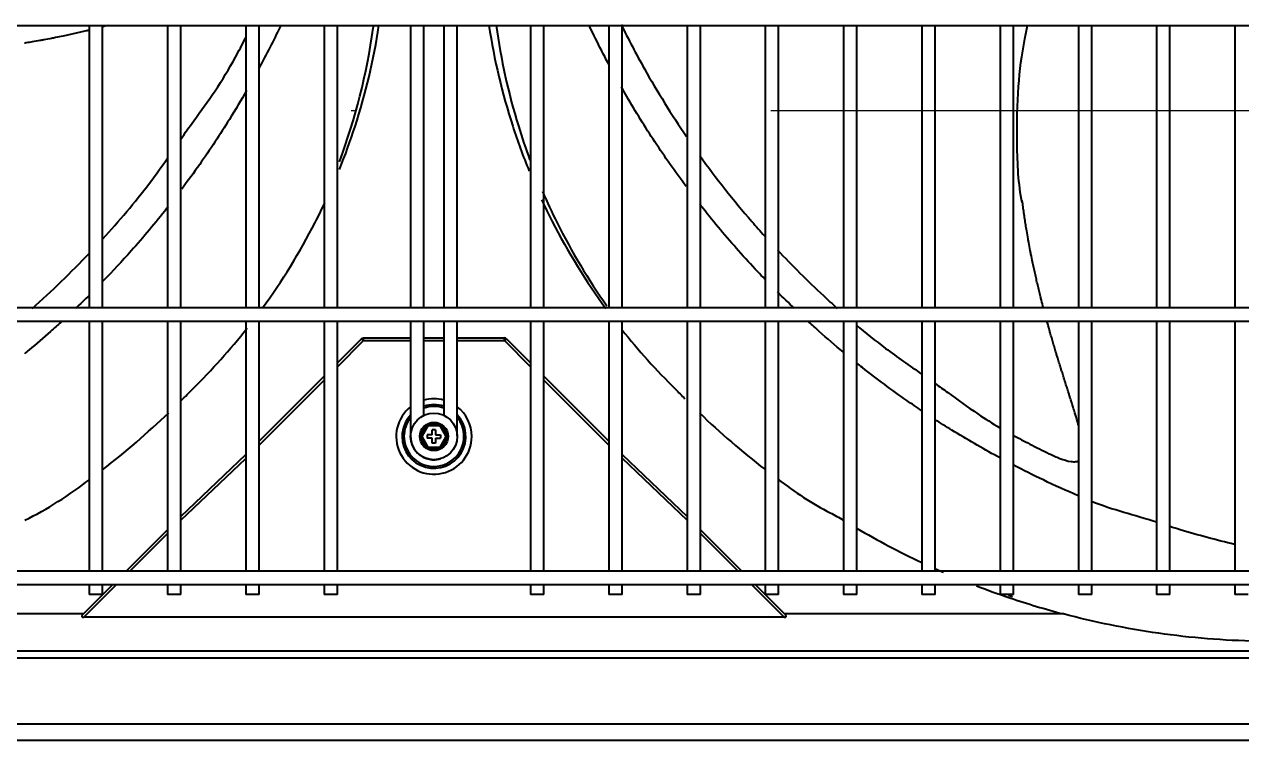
# Model space of a CAD drawing. Extents: x 58467 to 79089, y -33726 to -17391.
# Drawn here: x 72324.91 to 72361.45, y -19757.97 to -19736.47 of the extents above; entities that cross this region are included whole.
import ezdxf
from ezdxf.enums import TextEntityAlignment as Align

# ---------------------------------------------------------------- set-up
doc = ezdxf.new("R2010")
doc.units = 0
doc.header["$LTSCALE"] = 100
doc.linetypes.add('DASHDOT2', pattern=[0.5, 0.25, -0.125, 0, -0.125])
doc.layers.add('+ENTE-ST-DOSEME USTU KONDDRENAJ', color=110, linetype='DOSEMEUSTUKONDENSDRENAJ_LINE', lineweight=40)
doc.layers.add('BA_axis', color=5, linetype='DASHDOT2')
doc.styles.add('text1', font='arial.ttf', dxfattribs={"height": 20})
doc.linetypes.add('DOSEMEUSTUKONDENSDRENAJ_LINE', pattern='A,300,-40,["CD",Standard,S=15,R=0,X=-35,Y=-7.5],0', length=340)

# ---------------------------------------------------------------- blocks, each defined once
blk = doc.blocks.new('*U176')
blk.add_line((0, 0), (0, -696))
at = {"linetype": 'Continuous', "style": 'text1'}
blk.add_attdef('1', text='', height=40, dxfattribs=at).set_placement((0, 38), align=Align.MIDDLE)
blk = doc.blocks.new('AXIS')
at = {"layer": 'BA_axis', "xscale": -1, "rotation": 270}
blk.add_blockref('*U176', (4176.09, -32187.267), dxfattribs=at)
blk = doc.blocks.new('4. KAT SOL')
at = {"color": 3}
for p, q in [((54065.897, -32437.586, -3.539), (54184.259, -32437.586, -3.539)), ((54114.662, -32437.585, -3.539), (54114.662, -32446.064, -3.539)), ((54115.062, -32446.064, -3.539), (54115.062, -32437.585, -3.539)), ((54117.012, -32437.585, -3.539), (54117.012, -32446.064, -3.539)), ((54117.412, -32446.064, -3.539), (54117.412, -32437.585, -3.539)), ((54119.362, -32437.585, -3.539), (54119.362, -32446.064, -3.539)), ((54119.762, -32446.064, -3.539), (54119.762, -32437.585, -3.539)), ((54121.711, -32437.585, -3.539), (54121.711, -32446.064, -3.539)), ((54122.111, -32446.064, -3.539), (54122.111, -32437.585, -3.539)), ((54124.311, -32437.586, -3.539), (54124.311, -32446.064, -3.539)), ((54124.711, -32446.064, -3.539), (54124.711, -32437.586, -3.539)), ((54125.311, -32437.586, -3.539), (54125.311, -32446.064, -3.539)), ((54125.711, -32446.064, -3.539), (54125.711, -32437.586, -3.539)), ((54127.91, -32437.585, -3.539), (54127.91, -32446.064, -3.539)), ((54128.31, -32446.064, -3.539), (54128.31, -32437.585, -3.539)), ((54130.26, -32437.585, -3.539), (54130.26, -32446.064, -3.539)), ((54130.66, -32446.064, -3.539), (54130.66, -32437.585, -3.539)), ((54132.61, -32437.585, -3.539), (54132.61, -32446.064, -3.539)), ((54133.01, -32446.064, -3.539), (54133.01, -32437.585, -3.539)), ((54134.959, -32437.585, -3.539), (54134.959, -32446.064, -3.539)), ((54135.359, -32446.064, -3.539), (54135.359, -32437.585, -3.539)), ((54137.309, -32437.585, -3.539), (54137.309, -32446.064, -3.539)), ((54137.709, -32446.064, -3.539), (54137.709, -32437.585, -3.539)), ((54139.658, -32437.585, -3.539), (54139.658, -32446.064, -3.539)), ((54140.058, -32446.064, -3.539), (54140.058, -32437.585, -3.539)), ((54142.008, -32437.585, -3.539), (54142.008, -32446.064, -3.539)), ((54142.408, -32446.064, -3.539), (54142.408, -32437.585, -3.539)), ((54144.358, -32437.585, -3.539), (54144.358, -32446.064, -3.539)), ((54144.758, -32446.064, -3.539), (54144.758, -32437.585, -3.539)), ((54146.707, -32437.585, -3.539), (54146.707, -32446.064, -3.539)), ((54147.107, -32446.064, -3.539), (54147.107, -32437.585, -3.539)), ((54149.058, -32437.585, -3.539), (54149.058, -32446.064, -3.539)), ((54184.259, -32446.064, -3.539), (54065.897, -32446.064, -3.539)), ((54065.897, -32446.464, -3.539), (54184.259, -32446.464, -3.539)), ((54114.662, -32446.464, -3.539), (54114.662, -32453.969, -3.539)), ((54115.062, -32453.969, -3.539), (54115.062, -32446.464, -3.539)), ((54117.012, -32446.464, -3.539), (54117.012, -32453.969, -3.539)), ((54117.412, -32453.969, -3.539), (54117.412, -32446.464, -3.539)), ((54119.362, -32446.464, -3.539), (54119.362, -32453.969, -3.539)), ((54119.762, -32453.969, -3.539), (54119.762, -32446.464, -3.539)), ((54121.711, -32446.464, -3.539), (54121.711, -32453.969, -3.539)), ((54122.111, -32453.969, -3.539), (54122.111, -32446.464, -3.539)), ((54124.311, -32446.464, -3.539), (54124.311, -32448.738, -3.539)), ((54124.711, -32448.738, -3.539), (54124.711, -32446.464, -3.539)), ((54125.311, -32446.464, -3.539), (54125.311, -32447.599, -3.539)), ((54125.711, -32447.599, -3.539), (54125.711, -32446.464, -3.539)), ((54127.91, -32446.464, -3.539), (54127.91, -32453.969, -3.539)), ((54128.31, -32453.969, -3.539), (54128.31, -32446.464, -3.539)), ((54130.26, -32446.464, -3.539), (54130.26, -32453.969, -3.539)), ((54130.66, -32453.969, -3.539), (54130.66, -32446.464, -3.539)), ((54132.61, -32446.464, -3.539), (54132.61, -32453.969, -3.539)), ((54133.01, -32453.969, -3.539), (54133.01, -32446.464, -3.539)), ((54134.959, -32446.464, -3.539), (54134.959, -32453.969, -3.539)), ((54135.359, -32453.969, -3.539), (54135.359, -32446.464, -3.539)), ((54137.309, -32446.464, -3.539), (54137.309, -32453.969, -3.539)), ((54137.709, -32453.969, -3.539), (54137.709, -32446.464, -3.539)), ((54139.658, -32446.464, -3.539), (54139.658, -32453.969, -3.539)), ((54140.058, -32453.969, -3.539), (54140.058, -32446.464, -3.539)), ((54142.008, -32446.464, -3.539), (54142.008, -32453.969, -3.539)), ((54142.408, -32453.969, -3.539), (54142.408, -32446.464, -3.539)), ((54144.358, -32446.464, -3.539), (54144.358, -32453.969, -3.539)), ((54144.758, -32453.969, -3.539), (54144.758, -32446.464, -3.539)), ((54146.707, -32446.464, -3.539), (54146.707, -32453.969, -3.539)), ((54147.107, -32453.969, -3.539), (54147.107, -32446.464, -3.539)), ((54149.058, -32446.464, -3.539), (54149.058, -32453.969, -3.539)), ((54122.111, -32447.717, -3.539), (54122.838, -32446.991, -3.539)), ((54122.111, -32447.83, -3.539), (54122.894, -32447.047, -3.539)), ((54122.894, -32447.047, -3.539), (54122.838, -32446.991, -3.539)), ((54122.894, -32446.967, -3.539), (54124.311, -32446.967, -3.539)), ((54122.894, -32447.047, -3.539), (54122.894, -32446.967, -3.539)), ((54122.894, -32447.047, -3.539), (54124.311, -32447.047, -3.539)), ((54124.711, -32446.967, -3.539), (54125.311, -32446.967, -3.539)), ((54124.711, -32447.047, -3.539), (54125.311, -32447.047, -3.539)), ((54125.711, -32446.967, -3.539), (54127.128, -32446.967, -3.539)), ((54125.711, -32447.047, -3.539), (54127.128, -32447.047, -3.539)), ((54127.128, -32447.047, -3.539), (54127.128, -32446.967, -3.539)), ((54127.184, -32446.991, -3.539), (54127.128, -32447.047, -3.539)), ((54127.128, -32447.047, -3.539), (54127.91, -32447.83, -3.539)), ((54127.184, -32446.991, -3.539), (54127.91, -32447.717, -3.539)), ((54125.311, -32447.599, -3.539), (54125.311, -32447.881, -3.539)), ((54125.711, -32447.881, -3.539), (54125.711, -32447.599, -3.539)), ((54124.311, -32447.881, -3.539), (54124.311, -32448.247, -3.539)), ((54124.711, -32448.247, -3.539), (54124.711, -32447.881, -3.539)), ((54125.311, -32447.881, -3.539), (54125.311, -32448.247, -3.539)), ((54125.711, -32448.247, -3.539), (54125.711, -32447.881, -3.539)), ((54125.711, -32447.881, -3.539), (54125.711, -32447.881, -3.539)), ((54119.761, -32450.18, -3.539), (54121.711, -32448.23, -3.539)), ((54119.762, -32450.067, -3.539), (54121.711, -32448.117, -3.539)), ((54125.311, -32448.247, -3.539), (54125.311, -32448.53, -3.539)), ((54125.711, -32448.247, -3.539), (54125.711, -32448.247, -3.539)), ((54125.711, -32448.53, -3.539), (54125.711, -32448.247, -3.539)), ((54128.31, -32448.116, -3.539), (54130.26, -32450.066, -3.539)), ((54128.31, -32448.23, -3.539), (54130.26, -32450.179, -3.539)), ((54124.311, -32448.53, -3.539), (54124.311, -32449.909, -3.539)), ((54124.711, -32449.29, -3.539), (54124.711, -32448.53, -3.539)), ((54125.311, -32448.53, -3.539), (54125.311, -32449.29, -3.539)), ((54125.711, -32449.904, -3.539), (54125.711, -32448.53, -3.539)), ((54124.586, -32449.923, -3.539), (54124.799, -32449.555, -3.539)), ((54124.828, -32449.605, -3.539), (54124.644, -32449.923, -3.539)), ((54124.799, -32449.555, -3.539), (54125.224, -32449.555, -3.539)), ((54124.828, -32449.605, -3.539), (54124.799, -32449.555, -3.539)), ((54125.195, -32449.605, -3.539), (54124.828, -32449.605, -3.539)), ((54125.061, -32449.723, -3.539), (54124.961, -32449.723, -3.539)), ((54124.961, -32449.873, -3.539), (54124.961, -32449.723, -3.539)), ((54125.061, -32449.723, -3.539), (54125.061, -32449.873, -3.539)), ((54125.224, -32449.555, -3.539), (54125.195, -32449.605, -3.539)), ((54125.378, -32449.923, -3.539), (54125.195, -32449.605, -3.539)), ((54125.224, -32449.555, -3.539), (54125.436, -32449.923, -3.539)), ((54124.799, -32450.291, -3.539), (54124.586, -32449.923, -3.539)), ((54124.644, -32449.923, -3.539), (54124.586, -32449.923, -3.539)), ((54124.644, -32449.923, -3.539), (54124.828, -32450.241, -3.539)), ((54124.811, -32449.873, -3.539), (54124.811, -32449.973, -3.539)), ((54124.961, -32449.873, -3.539), (54124.811, -32449.873, -3.539)), ((54124.961, -32449.973, -3.539), (54124.811, -32449.973, -3.539)), ((54124.961, -32450.122, -3.539), (54124.961, -32449.973, -3.539)), ((54125.061, -32450.122, -3.539), (54124.961, -32450.122, -3.539)), ((54125.061, -32449.873, -3.539), (54125.211, -32449.873, -3.539)), ((54125.061, -32449.973, -3.539), (54125.061, -32450.122, -3.539)), ((54125.061, -32449.973, -3.539), (54125.211, -32449.973, -3.539)), ((54125.195, -32450.241, -3.539), (54125.378, -32449.923, -3.539)), ((54125.211, -32449.873, -3.539), (54125.211, -32449.973, -3.539)), ((54125.436, -32449.923, -3.539), (54125.224, -32450.291, -3.539)), ((54125.436, -32449.923, -3.539), (54125.378, -32449.923, -3.539)), ((54117.412, -32452.322, -3.539), (54119.362, -32450.467, -3.539)), ((54124.828, -32450.241, -3.539), (54124.799, -32450.291, -3.539)), ((54125.224, -32450.291, -3.539), (54124.799, -32450.291, -3.539)), ((54124.828, -32450.241, -3.539), (54125.195, -32450.241, -3.539)), ((54125.224, -32450.291, -3.539), (54125.195, -32450.241, -3.539)), ((54130.66, -32450.466, -3.539), (54132.609, -32452.322, -3.539)), ((54117.412, -32452.436, -3.539), (54119.362, -32450.58, -3.539)), ((54130.66, -32450.579, -3.539), (54132.61, -32452.435, -3.539)), ((54115.765, -32453.969, -3.539), (54117.012, -32452.722, -3.539)), ((54133.009, -32452.722, -3.539), (54134.257, -32453.969, -3.539)), ((54115.878, -32453.969, -3.539), (54117.012, -32452.835, -3.539)), ((54133.009, -32452.835, -3.539), (54134.144, -32453.969, -3.539)), ((54177.76, -32453.969, -3.539), (54072.305, -32453.969, -3.539)), ((54072.305, -32454.369, -3.539), (54177.76, -32454.369, -3.539)), ((54114.465, -32455.269, -3.539), (54115.365, -32454.369, -3.539)), ((54114.499, -32455.349, -3.539), (54115.478, -32454.369, -3.539)), ((54114.662, -32454.369, -3.539), (54114.662, -32454.669, -3.539)), ((54115.062, -32454.669, -3.539), (54115.062, -32454.369, -3.539)), ((54117.012, -32454.369, -3.539), (54117.012, -32454.669, -3.539)), ((54117.412, -32454.669, -3.539), (54117.412, -32454.369, -3.539)), ((54119.362, -32454.369, -3.539), (54119.362, -32454.669, -3.539)), ((54119.762, -32454.669, -3.539), (54119.762, -32454.369, -3.539)), ((54121.711, -32454.369, -3.539), (54121.711, -32454.669, -3.539)), ((54122.111, -32454.669, -3.539), (54122.111, -32454.369, -3.539)), ((54127.91, -32454.369, -3.539), (54127.91, -32454.669, -3.539)), ((54128.31, -32454.669, -3.539), (54128.31, -32454.369, -3.539)), ((54130.26, -32454.369, -3.539), (54130.26, -32454.669, -3.539)), ((54130.66, -32454.669, -3.539), (54130.66, -32454.369, -3.539)), ((54132.61, -32454.369, -3.539), (54132.61, -32454.669, -3.539)), ((54133.01, -32454.669, -3.539), (54133.01, -32454.369, -3.539)), ((54134.544, -32454.369, -3.539), (54135.524, -32455.349, -3.539)), ((54134.657, -32454.369, -3.539), (54135.557, -32455.269, -3.539)), ((54134.959, -32454.369, -3.539), (54134.959, -32454.669, -3.539)), ((54135.359, -32454.669, -3.539), (54135.359, -32454.369, -3.539)), ((54137.309, -32454.369, -3.539), (54137.309, -32454.669, -3.539)), ((54137.709, -32454.669, -3.539), (54137.709, -32454.369, -3.539)), ((54139.658, -32454.369, -3.539), (54139.658, -32454.669, -3.539)), ((54140.058, -32454.669, -3.539), (54140.058, -32454.369, -3.539)), ((54142.008, -32454.369, -3.539), (54142.008, -32454.669, -3.539)), ((54142.408, -32454.669, -3.539), (54142.408, -32454.369, -3.539)), ((54144.358, -32454.369, -3.539), (54144.358, -32454.669, -3.539)), ((54144.758, -32454.669, -3.539), (54144.758, -32454.369, -3.539)), ((54146.707, -32454.369, -3.539), (54146.707, -32454.669, -3.539)), ((54147.107, -32454.669, -3.539), (54147.107, -32454.369, -3.539)), ((54149.058, -32454.369, -3.539), (54149.058, -32454.669, -3.539)), ((54115.062, -32454.669, -3.539), (54114.662, -32454.669, -3.539)), ((54117.412, -32454.669, -3.539), (54117.012, -32454.669, -3.539)), ((54119.762, -32454.669, -3.539), (54119.362, -32454.669, -3.539)), ((54122.111, -32454.669, -3.539), (54121.711, -32454.669, -3.539)), ((54128.31, -32454.669, -3.539), (54127.91, -32454.669, -3.539)), ((54130.66, -32454.669, -3.539), (54130.26, -32454.669, -3.539)), ((54133.01, -32454.669, -3.539), (54132.61, -32454.669, -3.539)), ((54135.359, -32454.669, -3.539), (54134.959, -32454.669, -3.539)), ((54137.709, -32454.669, -3.539), (54137.309, -32454.669, -3.539)), ((54140.058, -32454.669, -3.539), (54139.658, -32454.669, -3.539)), ((54142.408, -32454.669, -3.539), (54142.008, -32454.669, -3.539)), ((54144.758, -32454.669, -3.539), (54144.358, -32454.669, -3.539)), ((54147.107, -32454.669, -3.539), (54146.707, -32454.669, -3.539)), ((54149.458, -32454.669, -3.539), (54149.058, -32454.669, -3.539)), ((54114.485, -32455.249, -3.539), (54106.115, -32455.249, -3.539)), ((54143.907, -32455.249, -3.539), (54135.537, -32455.249, -3.539)), ((54135.524, -32455.349, -3.539), (54114.499, -32455.349, -3.539)), ((54072.585, -32456.361, -3.539), (54177.438, -32456.361, -3.539)), ((54177.59, -32456.573, -3.539), (54072.432, -32456.573, -3.539)), ((54067.032, -32458.552, -3.539), (54183.081, -32458.552, -3.539)), ((54183.081, -32459.052, -3.539), (54067.032, -32459.052, -3.539))]:
    blk.add_line(p, q, dxfattribs=at)
for radius in [0.7, 0.425, 0.425]:
    blk.add_circle((54125.011, -32449.923, -3.539), radius, dxfattribs=at)
at = {"color": 3, "extrusion": (0, 0, -1)}
blk.add_arc((-54122.894, -32447.047, 3.539), 0.08, 45, 90, dxfattribs=at)
at = {"color": 3}
for centre, radius, start, end in [((54127.128, -32447.047, -3.539), 0.08, 45, 90), ((54125.011, -32449.923, -3.539), 1.133, 128.1431, 0), ((54125.011, -32449.923, -3.539), 1.133, 74.6607, 105.3394), ((54125.011, -32449.923, -3.539), 0.956, 71.7356, 108.2642), ((54125.011, -32449.923, -3.539), 0.9, 70.5432, 109.4569), ((54125.011, -32449.923, -3.539), 1.133, 0, 51.8625), ((54125.011, -32449.923, -3.539), 0.956, 180, 42.9805), ((54125.011, -32449.923, -3.539), 0.956, 137.0194, 180), ((54125.011, -32449.923, -3.539), 0.9, 180, 38.9644), ((54125.011, -32449.923, -3.539), 0.9, 141.0412, 180)]:
    blk.add_arc(centre, radius, start, end, dxfattribs=at)
for centre, major_axis, start_param, end_param in [((54114.579, -32455.269, -3.539), (-0.137, -0.057), -0.785398, 0.785398), ((54135.444, -32455.269, -3.539), (-0.137, 0.057), 2.356194, 3.926991)]:
    blk.add_ellipse(centre, major_axis=major_axis, ratio=0.414214, start_param=start_param, end_param=end_param, dxfattribs=at)
for points, knots in [([(54114.665, -32437.728, -3.539), (54114.634, -32437.736, -3.539), (54114.545, -32437.757, -3.539), (54114.398, -32437.791, -3.539), (54114.225, -32437.83, -3.539), (54114.052, -32437.868, -3.539), (54113.86, -32437.909, -3.539), (54113.686, -32437.944, -3.539), (54113.493, -32437.982, -3.539), (54113.338, -32438.011, -3.539), (54113.143, -32438.046, -3.539), (54112.967, -32438.077, -3.539), (54112.811, -32438.102, -3.539), (54112.732, -32438.115, -3.539), (54112.713, -32438.118, -3.539)], [0, 0, 0, 0, 0.04892, 0.138223, 0.227526, 0.316829, 0.406131, 0.525202, 0.584737, 0.703807, 0.763342, 0.882413, 0.971716, 1, 1, 1, 1]), ([(54120.403, -32437.6, -3.539), (54120.399, -32437.61, -3.539), (54120.196, -32438.034, -3.539), (54119.983, -32438.453, -3.539), (54119.766, -32438.857, -3.539)], [0, 0, 0, 0, 0.023633, 1, 1, 1, 1]), ([(54122.172, -32441.675, -3.539), (54122.656, -32440.383, -3.539), (54122.995, -32439.046, -3.539), (54123.191, -32437.641, -3.539), (54123.194, -32437.615, -3.539), (54123.198, -32437.589, -3.539)], [0, 0, 0, 0, 0.981495, 0.981495, 1, 1, 1, 1]), ([(54122.173, -32441.908, -3.539), (54122.345, -32441.482, -3.539), (54122.502, -32441.051, -3.539), (54122.961, -32439.632, -3.539), (54123.201, -32438.624, -3.539), (54123.36, -32437.592, -3.539)], [0, 0, 0, 0, 0.306385, 0.306385, 1, 1, 1, 1]), ([(54126.661, -32437.589, -3.539), (54126.819, -32438.616, -3.539), (54127.06, -32439.628, -3.539), (54127.523, -32441.063, -3.539), (54127.688, -32441.514, -3.539), (54127.869, -32441.958, -3.539)], [0, 0, 0, 0, 0.681342, 0.681342, 1, 1, 1, 1]), ([(54126.883, -32437.587, -3.539), (54127.021, -32438.606, -3.539), (54127.24, -32439.611, -3.539), (54127.65, -32440.946, -3.539), (54127.767, -32441.29, -3.539), (54127.893, -32441.63, -3.539)], [0, 0, 0, 0, 0.742253, 0.742253, 1, 1, 1, 1]), ([(54130.258, -32438.751, -3.539), (54130.184, -32438.611, -3.539), (54129.99, -32438.24, -3.539), (54129.799, -32437.855, -3.539), (54129.682, -32437.61, -3.539), (54129.678, -32437.601, -3.539)], [0, 0, 0, 0, 0.36828, 0.975008, 1, 1, 1, 1]), ([(54130.627, -32437.553, -3.539), (54130.847, -32437.999, -3.539), (54131.445, -32439.134, -3.539), (54132.138, -32440.252, -3.539), (54132.594, -32440.922, -3.539)], [0, 0, 0, 0, 0.392123, 1, 1, 1, 1]), ([(54142.669, -32442.903, -3.539), (54142.663, -32442.873, -3.539), (54142.545, -32442.26, -3.539), (54142.509, -32441.09, -3.539), (54142.527, -32439.477, -3.539), (54142.677, -32438.326, -3.539), (54142.801, -32437.718, -3.539), (54142.831, -32437.583, -3.539)], [0, 0, 0, 0, 0.017033, 0.353101, 0.655124, 0.923021, 1, 1, 1, 1]), ([(54117.41, -32441, -3.539), (54117.539, -32440.815, -3.539), (54117.877, -32440.332, -3.539), (54118.469, -32439.539, -3.539), (54118.967, -32438.706, -3.539), (54119.254, -32438.16, -3.539), (54119.356, -32437.962, -3.539), (54119.362, -32437.95, -3.539)], [0, 0, 0, 0, 0.188637, 0.492926, 0.817568, 0.9884, 1, 1, 1, 1]), ([(54119.387, -32439.538, -3.539), (54119.22, -32439.83, -3.539), (54118.771, -32440.582, -3.539), (54118.119, -32441.568, -3.539), (54117.623, -32442.252, -3.539), (54117.439, -32442.496, -3.539)], [0, 0, 0, 0, 0.284794, 0.741705, 1, 1, 1, 1]), ([(54132.582, -32442.417, -3.539), (54132.419, -32442.199, -3.539), (54132.101, -32441.758, -3.539), (54131.644, -32441.087, -3.539), (54131.209, -32440.408, -3.539), (54130.877, -32439.856, -3.539), (54130.69, -32439.531, -3.539), (54130.636, -32439.438, -3.539)], [0, 0, 0, 0, 0.229373, 0.457693, 0.68426, 0.909075, 1, 1, 1, 1]), ([(54115.07, -32443.989, -3.539), (54115.557, -32443.458, -3.539), (54116.23, -32442.671, -3.539), (54116.836, -32441.821, -3.539), (54117.015, -32441.567, -3.539)], [0, 0, 0, 0, 0.70386, 1, 1, 1, 1]), ([(54132.994, -32441.494, -3.539), (54133.477, -32442.167, -3.539), (54134.114, -32442.977, -3.539), (54134.806, -32443.759, -3.539), (54134.936, -32443.902, -3.539)], [0, 0, 0, 0, 0.816114, 1, 1, 1, 1]), ([(54128.244, -32442.818, -3.539), (54128.346, -32443.038, -3.539), (54128.453, -32443.257, -3.539), (54129.029, -32444.381, -3.539), (54129.57, -32445.26, -3.539), (54130.171, -32446.083, -3.539)], [0, 0, 0, 0, 0.192969, 0.192969, 1, 1, 1, 1]), ([(54128.272, -32442.572, -3.539), (54128.409, -32442.888, -3.539), (54128.554, -32443.2, -3.539), (54129.142, -32444.376, -3.539), (54129.641, -32445.206, -3.539), (54130.203, -32445.998, -3.539)], [0, 0, 0, 0, 0.260427, 0.260427, 1, 1, 1, 1]), ([(54143.308, -32446.064, -3.539), (54143.307, -32446.06, -3.539), (54143.287, -32445.984, -3.539), (54143.257, -32445.869, -3.539), (54143.215, -32445.701, -3.539), (54143.178, -32445.55, -3.539), (54143.136, -32445.377, -3.539), (54143.096, -32445.204, -3.539), (54143.057, -32445.031, -3.539), (54143.019, -32444.858, -3.539), (54142.978, -32444.666, -3.539), (54142.943, -32444.492, -3.539), (54142.905, -32444.299, -3.539), (54142.876, -32444.144, -3.539), (54142.841, -32443.949, -3.539), (54142.81, -32443.773, -3.539), (54142.778, -32443.576, -3.539), (54142.75, -32443.397, -3.539), (54142.724, -32443.215, -3.539), (54142.699, -32443.032, -3.539), (54142.683, -32442.911, -3.539), (54142.675, -32442.851, -3.539)], [0, 0, 0, 0, 0.003613, 0.076073, 0.112302, 0.166647, 0.220991, 0.275335, 0.32968, 0.384024, 0.438368, 0.510827, 0.547057, 0.619516, 0.655746, 0.728205, 0.782549, 0.836893, 0.891238, 0.945582, 1, 1, 1, 1]), ([(54117.03, -32443.029, -3.539), (54117.018, -32443.044, -3.539), (54116.662, -32443.496, -3.539), (54116.028, -32444.258, -3.539), (54115.36, -32444.963, -3.539), (54115.073, -32445.262, -3.539)], [0, 0, 0, 0, 0.019072, 0.581193, 1, 1, 1, 1]), ([(54119.865, -32446.066, -3.539), (54120.455, -32445.256, -3.539), (54120.982, -32444.4, -3.539), (54121.545, -32443.304, -3.539), (54121.641, -32443.109, -3.539), (54121.734, -32442.912, -3.539)], [0, 0, 0, 0, 0.823029, 0.823029, 1, 1, 1, 1]), ([(54134.944, -32445.201, -3.539), (54134.872, -32445.126, -3.539), (54134.605, -32444.848, -3.539), (54134.157, -32444.357, -3.539), (54133.609, -32443.723, -3.539), (54133.225, -32443.251, -3.539), (54133.022, -32442.992, -3.539), (54132.99, -32442.951, -3.539)], [0, 0, 0, 0, 0.10453, 0.387673, 0.668723, 0.947676, 1, 1, 1, 1]), ([(54135.323, -32444.322, -3.539), (54135.764, -32444.79, -3.539), (54136.357, -32445.38, -3.539), (54136.98, -32445.952, -3.539), (54137.121, -32446.078, -3.539)], [0, 0, 0, 0, 0.777017, 1, 1, 1, 1]), ([(54113.814, -32446.49, -3.539), (54113.71, -32446.585, -3.539), (54113.396, -32446.867, -3.539), (54113.028, -32447.184, -3.539), (54112.762, -32447.404, -3.539), (54112.715, -32447.444, -3.539)], [0, 0, 0, 0, 0.288093, 0.872679, 1, 1, 1, 1]), ([(54137.303, -32447.393, -3.539), (54137.058, -32447.19, -3.539), (54136.71, -32446.892, -3.539), (54136.372, -32446.583, -3.539), (54136.269, -32446.488, -3.539)], [0, 0, 0, 0, 0.695118, 1, 1, 1, 1]), ([(54144.363, -32449.587, -3.539), (54144.358, -32449.57, -3.539), (54144.342, -32449.514, -3.539), (54144.318, -32449.431, -3.539), (54144.287, -32449.325, -3.539), (54144.258, -32449.229, -3.539), (54144.229, -32449.132, -3.539), (54144.198, -32449.033, -3.539), (54144.162, -32448.918, -3.539), (54144.125, -32448.8, -3.539), (54144.092, -32448.696, -3.539), (54144.058, -32448.589, -3.539), (54144.019, -32448.467, -3.539), (54143.979, -32448.341, -3.539), (54143.94, -32448.217, -3.539), (54143.9, -32448.089, -3.539), (54143.859, -32447.959, -3.539), (54143.818, -32447.827, -3.539), (54143.776, -32447.693, -3.539), (54143.734, -32447.556, -3.539), (54143.692, -32447.419, -3.539), (54143.65, -32447.28, -3.539), (54143.604, -32447.124, -3.539), (54143.558, -32446.967, -3.539), (54143.517, -32446.826, -3.539), (54143.472, -32446.667, -3.539), (54143.44, -32446.552, -3.539), (54143.418, -32446.473, -3.539), (54143.416, -32446.465, -3.539)], [0, 0, 0, 0, 0.021221, 0.066801, 0.097188, 0.142768, 0.173155, 0.203541, 0.249122, 0.294702, 0.325088, 0.355475, 0.401055, 0.446635, 0.477022, 0.522602, 0.568182, 0.598569, 0.644149, 0.689729, 0.720116, 0.765696, 0.811276, 0.856856, 0.902436, 0.932823, 0.993597, 1, 1, 1, 1]), ([(54137.684, -32446.57, -3.539), (54137.971, -32446.813, -3.539), (54138.608, -32447.325, -3.539), (54139.284, -32447.796, -3.539), (54139.651, -32448.051, -3.539)], [0, 0, 0, 0, 0.462065, 1, 1, 1, 1]), ([(54139.657, -32449.15, -3.539), (54139.505, -32449.048, -3.539), (54138.9, -32448.634, -3.539), (54138.25, -32448.151, -3.539), (54137.758, -32447.762, -3.539), (54137.699, -32447.715, -3.539)], [0, 0, 0, 0, 0.224879, 0.906883, 1, 1, 1, 1]), ([(54140.054, -32448.333, -3.539), (54140.184, -32448.423, -3.539), (54140.61, -32448.725, -3.539), (54141.242, -32449.196, -3.539), (54141.776, -32449.529, -3.539), (54142.002, -32449.66, -3.539)], [0, 0, 0, 0, 0.202389, 0.669659, 1, 1, 1, 1]), ([(54142.005, -32450.567, -3.539), (54141.979, -32450.553, -3.539), (54141.49, -32450.288, -3.539), (54140.834, -32449.907, -3.539), (54140.218, -32449.518, -3.539), (54140.049, -32449.409, -3.539)], [0, 0, 0, 0, 0.038243, 0.734735, 1, 1, 1, 1]), ([(54124.311, -32449.923, -3.539), (54124.312, -32449.984, -3.539), (54124.326, -32450.097, -3.539), (54124.402, -32450.291, -3.539), (54124.544, -32450.463, -3.539), (54124.732, -32450.573, -3.539), (54124.916, -32450.624, -3.539), (54125.075, -32450.625, -3.539), (54125.176, -32450.596, -3.539), (54125.212, -32450.58, -3.539)], [0, 0, 0, 0, 0.137285, 0.262147, 0.473488, 0.63553, 0.754235, 0.906368, 1, 1, 1, 1]), ([(54142.407, -32449.889, -3.539), (54142.57, -32449.978, -3.539), (54142.925, -32450.164, -3.539), (54143.388, -32450.396, -3.539), (54143.8, -32450.586, -3.539), (54144.071, -32450.675, -3.539), (54144.264, -32450.684, -3.539), (54144.333, -32450.668, -3.539), (54144.359, -32450.658, -3.539)], [0, 0, 0, 0, 0.264162, 0.571071, 0.733206, 0.891725, 0.957075, 1, 1, 1, 1]), ([(54144.352, -32451.702, -3.539), (54144, -32451.552, -3.539), (54143.345, -32451.255, -3.539), (54142.701, -32450.934, -3.539), (54142.402, -32450.778, -3.539)], [0, 0, 0, 0, 0.53182, 1, 1, 1, 1]), ([(54135.334, -32451.206, -3.539), (54135.844, -32451.586, -3.539), (54136.368, -32451.947, -3.539), (54137.037, -32452.277, -3.539), (54137.169, -32452.359, -3.539), (54137.302, -32452.439, -3.539)], [0, 0, 0, 0, 0.803702, 0.803702, 1, 1, 1, 1]), ([(54149.05, -32453.163, -3.539), (54148.502, -32453.032, -3.539), (54147.852, -32452.857, -3.539), (54147.208, -32452.659, -3.539), (54147.104, -32452.627, -3.539)], [0, 0, 0, 0, 0.838104, 1, 1, 1, 1]), ([(54155.707, -32456.149, -3.539), (54154.71, -32456.142, -3.539), (54153.713, -32456.133, -3.539), (54152.217, -32456.113, -3.539), (54151.719, -32456.106, -3.539), (54150.722, -32456.09, -3.539), (54150.224, -32456.083, -3.539), (54149.227, -32456.058, -3.539), (54148.728, -32456.034, -3.539), (54147.738, -32455.953, -3.539), (54147.249, -32455.898, -3.539), (54145.794, -32455.69, -3.539), (54144.842, -32455.496, -3.539), (54143.907, -32455.249, -3.539)], [0, 0, 0, 0, 0.25, 0.25, 0.375, 0.375, 0.5, 0.5, 0.625, 0.625, 0.75, 0.75, 1, 1, 1, 1])]:
    blk.add_open_spline(points, degree=3, knots=knots, dxfattribs=at)
for points in [[(54115.229, -32437.587, -3.539), (54115.164, -32437.604, -3.539), (54115.098, -32437.621, -3.539), (54115.032, -32437.638, -3.539)], [(54112.951, -32446.081, -3.539), (54113.539, -32445.557, -3.539), (54114.112, -32445.001, -3.539), (54114.669, -32444.416, -3.539)], [(54114.666, -32445.678, -3.539), (54114.528, -32445.814, -3.539), (54114.389, -32445.949, -3.539), (54114.249, -32446.083, -3.539)], [(54135.835, -32446.08, -3.539), (54135.663, -32445.916, -3.539), (54135.492, -32445.751, -3.539), (54135.321, -32445.586, -3.539)], [(54117.763, -32448.498, -3.539), (54118.351, -32447.921, -3.539), (54118.897, -32447.313, -3.539), (54119.401, -32446.676, -3.539)], [(54130.65, -32446.712, -3.539), (54131.147, -32447.337, -3.539), (54131.684, -32447.933, -3.539), (54132.259, -32448.498, -3.539)], [(54117.432, -32448.834, -3.539), (54117.543, -32448.723, -3.539), (54117.653, -32448.611, -3.539), (54117.763, -32448.498, -3.539)], [(54132.259, -32448.498, -3.539), (54132.354, -32448.597, -3.539), (54132.45, -32448.695, -3.539), (54132.547, -32448.792, -3.539)], [(54115.064, -32450.921, -3.539), (54115.753, -32450.387, -3.539), (54116.414, -32449.816, -3.539), (54117.047, -32449.21, -3.539)], [(54132.981, -32449.216, -3.539), (54133.606, -32449.814, -3.539), (54134.261, -32450.379, -3.539), (54134.944, -32450.909, -3.539)], [(54112.731, -32452.432, -3.539), (54113.404, -32452.117, -3.539), (54114.054, -32451.679, -3.539), (54114.681, -32451.212, -3.539)], [(54146.699, -32452.497, -3.539), (54146.043, -32452.281, -3.539), (54145.395, -32452.135, -3.539), (54144.756, -32451.872, -3.539)], [(54137.693, -32452.672, -3.539), (54138.333, -32453.046, -3.539), (54138.988, -32453.39, -3.539), (54139.657, -32453.704, -3.539)], [(54140.049, -32453.884, -3.539), (54140.136, -32453.923, -3.539), (54140.223, -32453.962, -3.539), (54140.311, -32454, -3.539)], [(54141.302, -32454.406, -3.539), (54141.632, -32454.533, -3.539), (54141.966, -32454.653, -3.539), (54142.302, -32454.767, -3.539)], [(54142.258, -32454.689, -3.539), (54142.298, -32454.702, -3.539), (54142.337, -32454.715, -3.539), (54142.377, -32454.728, -3.539)], [(54142.302, -32454.767, -3.539), (54142.832, -32454.946, -3.539), (54143.367, -32455.106, -3.539), (54143.907, -32455.249, -3.539)]]:
    blk.add_open_spline(points, degree=3, dxfattribs=at)

msp = doc.modelspace()

# ---------------------------------------------------------------- block references
at = {"layer": '+ENTE-ST-DOSEME USTU KONDDRENAJ', "color": 3, "linetype": 'Continuous'}
msp.add_blockref('4. KAT SOL', (18212.194, 12701.082), dxfattribs=at)
at = {"layer": 'BA_axis'}
msp.add_blockref('AXIS', (68546.932, 12448.205), dxfattribs=at)

doc.saveas('drawing.dxf')
